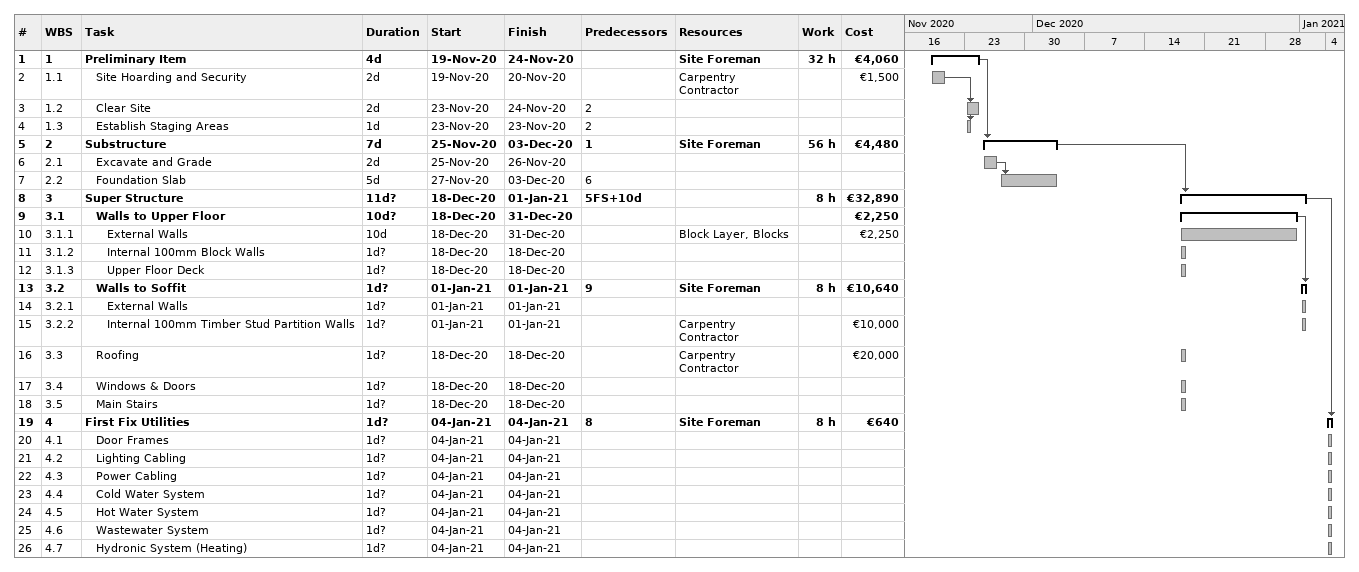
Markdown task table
| ID | WBS | Task | Duration | Start | Finish | Predecessors | Resources | Work (h) | Cost (€) |
|---|---|---|---|---|---|---|---|---|---|
| 1 | 1 | **Preliminary Item** | 4d | 2020-11-19 | 2020-11-24 |  | Site Foreman | 32 | 4060 |
| 2 | 1.1 | Site Hoarding and Security | 2d | 2020-11-19 | 2020-11-20 |  | Carpentry Contractor |  | 1500 |
| 3 | 1.2 | Clear Site | 2d | 2020-11-23 | 2020-11-24 | 2 |  |  |  |
| 4 | 1.3 | Establish Staging Areas | 1d | 2020-11-23 | 2020-11-23 | 2 |  |  |  |
| 5 | 2 | **Substructure** | 7d | 2020-11-25 | 2020-12-03 | 1 | Site Foreman | 56 | 4480 |
| 6 | 2.1 | Excavate and Grade | 2d | 2020-11-25 | 2020-11-26 |  |  |  |  |
| 7 | 2.2 | Foundation Slab | 5d | 2020-11-27 | 2020-12-03 | 6 |  |  |  |
| 8 | 3 | **Super Structure** | 11d? | 2020-12-18 | 2021-01-01 | 5FS+10d |  | 8 | 32890 |
| 9 | 3.1 | **Walls to Upper Floor** | 10d? | 2020-12-18 | 2020-12-31 |  |  |  | 2250 |
| 10 | 3.1.1 | External Walls | 10d | 2020-12-18 | 2020-12-31 |  | Block Layer, Blocks |  | 2250 |
| 11 | 3.1.2 | Internal 100mm Block Walls | 1d? | 2020-12-18 | 2020-12-18 |  |  |  |  |
| 12 | 3.1.3 | Upper Floor Deck | 1d? | 2020-12-18 | 2020-12-18 |  |  |  |  |
| 13 | 3.2 | **Walls to Soffit** | 1d? | 2021-01-01 | 2021-01-01 | 9 | Site Foreman | 8 | 10640 |
| 14 | 3.2.1 | External Walls | 1d? | 2021-01-01 | 2021-01-01 |  |  |  |  |
| 15 | 3.2.2 | Internal 100mm Timber Stud Partition Walls | 1d? | 2021-01-01 | 2021-01-01 |  | Carpentry Contractor |  | 10000 |
| 16 | 3.3 | Roofing | 1d? | 2020-12-18 | 2020-12-18 |  | Carpentry Contractor |  | 20000 |
| 17 | 3.4 | Windows & Doors | 1d? | 2020-12-18 | 2020-12-18 |  |  |  |  |
| 18 | 3.5 | Main Stairs | 1d? | 2020-12-18 | 2020-12-18 |  |  |  |  |
| 19 | 4 | **First Fix Utilities** | 1d? | 2021-01-04 | 2021-01-04 | 8 | Site Foreman | 8 | 640 |
| 20 | 4.1 | Door Frames | 1d? | 2021-01-04 | 2021-01-04 |  |  |  |  |
| 21 | 4.2 | Lighting Cabling | 1d? | 2021-01-04 | 2021-01-04 |  |  |  |  |
| 22 | 4.3 | Power Cabling | 1d? | 2021-01-04 | 2021-01-04 |  |  |  |  |
| 23 | 4.4 | Cold Water System | 1d? | 2021-01-04 | 2021-01-04 |  |  |  |  |
| 24 | 4.5 | Hot Water System | 1d? | 2021-01-04 | 2021-01-04 |  |  |  |  |
| 25 | 4.6 | Wastewater System | 1d? | 2021-01-04 | 2021-01-04 |  |  |  |  |
| 26 | 4.7 | Hydronic System (Heating) | 1d? | 2021-01-04 | 2021-01-04 |  |  |  |  |
